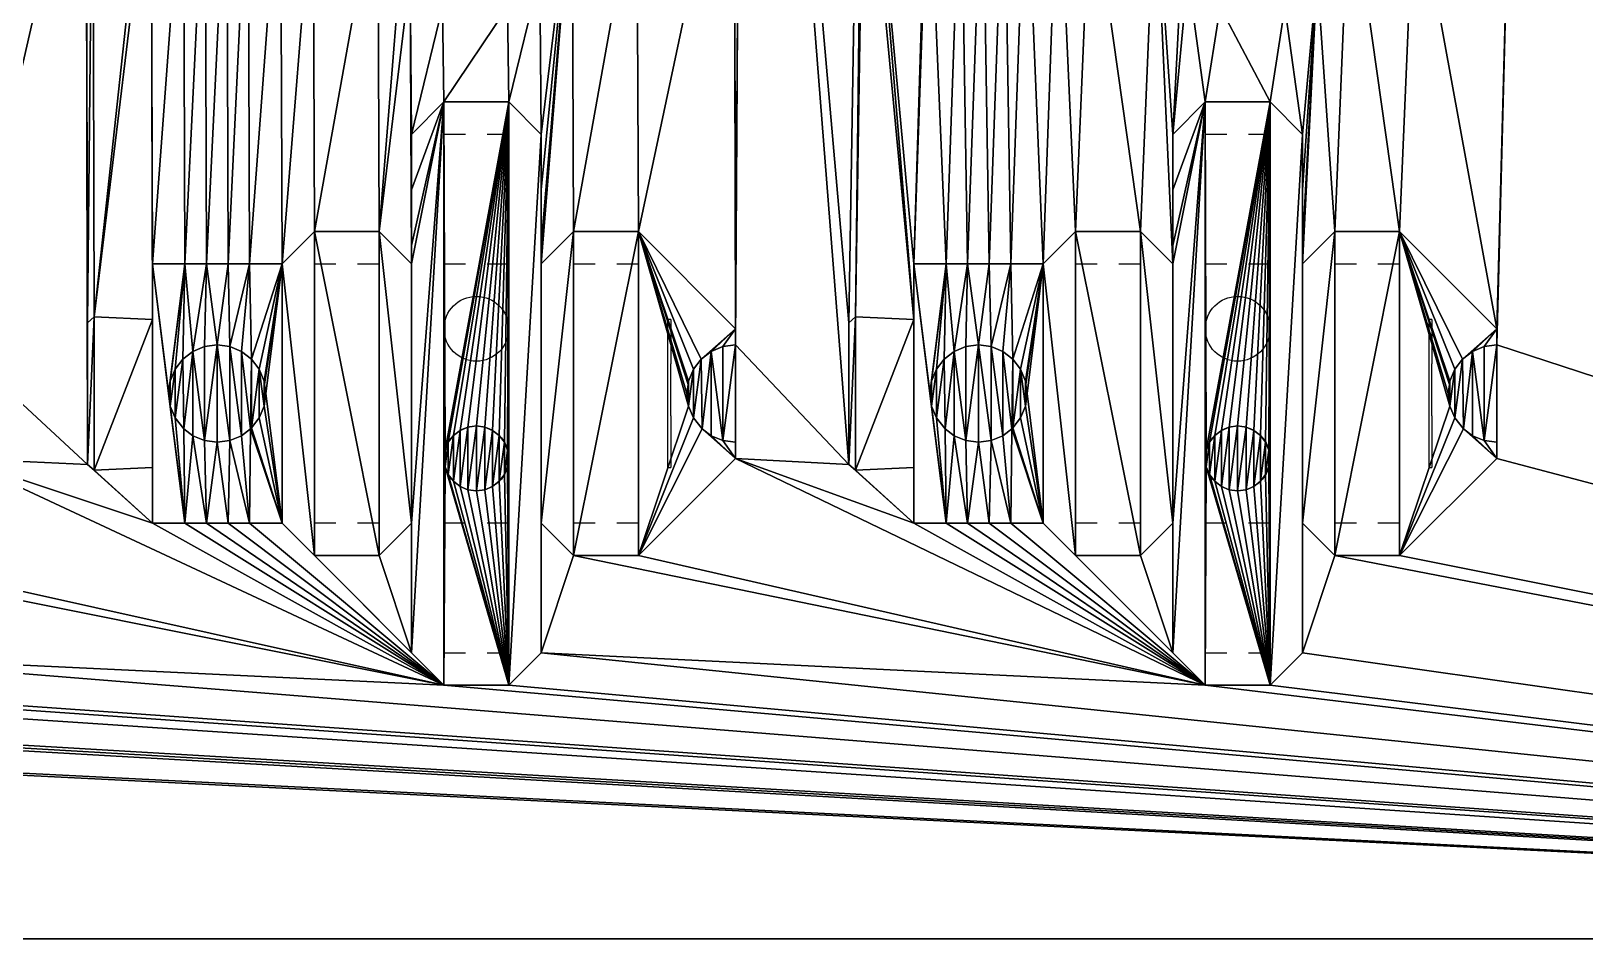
# Model space of a CAD drawing. Extents: x -341 to 0, y -148 to 0.
# Drawn here: x -202.8 to -106.8, y -147.6 to -91.6 of the extents above; entities that cross this region are included whole.
import ezdxf

# ---------------------------------------------------------------- set-up
doc = ezdxf.new("R2010")
doc.units = 0
doc.header["$LTSCALE"] = 25.4
doc.layers.get('0').update_dxf_attribs({"color": 13, "linetype": 'CONTINUOUS'})

msp = doc.modelspace()

# ---------------------------------------------------------------- linework, layer by layer
at = {"color": 0}
for p, q in [((-179.288, -97.971), (-177.288, -95.971)), ((-179.288, -97.971), (-177.288, -95.971)), ((-173.288, -95.971), (-177.288, -95.971)), ((-173.288, -95.971), (-177.288, -95.971)), ((-171.288, -97.971), (-173.288, -95.971)), ((-171.288, -97.971), (-173.288, -95.971)), ((-132.288, -97.971), (-130.288, -95.971)), ((-132.288, -97.971), (-130.288, -95.971)), ((-126.288, -95.971), (-130.288, -95.971)), ((-126.288, -95.971), (-130.288, -95.971)), ((-124.288, -97.971), (-126.288, -95.971)), ((-124.288, -97.971), (-126.288, -95.971)), ((-179.288, -97.971), (-179.288, -101.4)), ((-179.288, -97.971), (-179.288, -101.4)), ((-175.955, -97.971), (-177.288, -97.971)), ((-173.288, -97.971), (-174.621, -97.971)), ((-171.288, -101.4), (-171.288, -97.971)), ((-171.288, -101.4), (-171.288, -97.971)), ((-132.288, -97.971), (-132.288, -101.4)), ((-132.288, -97.971), (-132.288, -101.4)), ((-128.955, -97.971), (-130.288, -97.971)), ((-126.288, -97.971), (-127.621, -97.971)), ((-124.288, -101.4), (-124.288, -97.971)), ((-124.288, -101.4), (-124.288, -97.971)), ((-179.288, -101.4), (-179.288, -104.828)), ((-179.288, -101.4), (-179.288, -104.828)), ((-171.288, -104.828), (-171.288, -101.4)), ((-171.288, -104.828), (-171.288, -101.4)), ((-132.288, -101.4), (-132.288, -104.828)), ((-132.288, -101.4), (-132.288, -104.828)), ((-124.288, -104.828), (-124.288, -101.4)), ((-124.288, -104.828), (-124.288, -101.4)), ((-187.288, -105.971), (-185.288, -103.971)), ((-187.288, -105.971), (-185.288, -103.971)), ((-181.288, -103.971), (-185.288, -103.971)), ((-181.288, -103.971), (-185.288, -103.971)), ((-179.288, -105.971), (-181.288, -103.971)), ((-179.288, -105.971), (-181.288, -103.971)), ((-169.288, -103.971), (-171.288, -105.971)), ((-169.288, -103.971), (-171.288, -105.971)), ((-169.288, -103.971), (-165.288, -103.971)), ((-169.288, -103.971), (-165.288, -103.971)), ((-165.288, -103.971), (-159.288, -109.971)), ((-165.288, -103.971), (-159.288, -109.971)), ((-140.288, -105.971), (-138.288, -103.971)), ((-140.288, -105.971), (-138.288, -103.971)), ((-134.288, -103.971), (-138.288, -103.971)), ((-134.288, -103.971), (-138.288, -103.971)), ((-132.288, -105.971), (-134.288, -103.971)), ((-132.288, -105.971), (-134.288, -103.971)), ((-122.288, -103.971), (-124.288, -105.971)), ((-122.288, -103.971), (-124.288, -105.971)), ((-122.288, -103.971), (-118.288, -103.971)), ((-122.288, -103.971), (-118.288, -103.971)), ((-118.288, -103.971), (-112.288, -109.971)), ((-118.288, -103.971), (-112.288, -109.971)), ((-179.288, -104.828), (-179.288, -105.971)), ((-179.288, -104.828), (-179.288, -105.971)), ((-171.288, -105.971), (-171.288, -104.828)), ((-171.288, -105.971), (-171.288, -104.828)), ((-132.288, -104.828), (-132.288, -105.971)), ((-132.288, -104.828), (-132.288, -105.971)), ((-124.288, -105.971), (-124.288, -104.828)), ((-124.288, -105.971), (-124.288, -104.828)), ((-195.288, -105.971), (-193.288, -105.971)), ((-195.288, -105.971), (-195.288, -109.4)), ((-195.288, -105.971), (-195.288, -109.4)), ((-195.288, -105.971), (-193.288, -105.971)), ((-193.288, -105.971), (-191.955, -105.971)), ((-193.288, -105.971), (-191.955, -105.971)), ((-191.955, -105.971), (-190.621, -105.971)), ((-191.955, -105.971), (-190.621, -105.971)), ((-190.621, -105.971), (-189.288, -105.971)), ((-190.621, -105.971), (-189.288, -105.971)), ((-189.288, -105.971), (-187.288, -105.971)), ((-189.288, -105.971), (-187.288, -105.971)), ((-185.288, -105.971), (-183.955, -105.971)), ((-182.621, -105.971), (-181.288, -105.971)), ((-177.288, -105.971), (-175.955, -105.971)), ((-174.621, -105.971), (-173.288, -105.971)), ((-169.288, -105.971), (-167.955, -105.971)), ((-166.621, -105.971), (-165.288, -105.971)), ((-148.288, -105.971), (-146.288, -105.971)), ((-148.288, -105.971), (-148.288, -109.4)), ((-148.288, -105.971), (-148.288, -109.4)), ((-148.288, -105.971), (-146.288, -105.971)), ((-146.288, -105.971), (-144.955, -105.971)), ((-146.288, -105.971), (-144.955, -105.971)), ((-144.955, -105.971), (-143.621, -105.971)), ((-144.955, -105.971), (-143.621, -105.971)), ((-143.621, -105.971), (-142.288, -105.971)), ((-143.621, -105.971), (-142.288, -105.971)), ((-142.288, -105.971), (-140.288, -105.971)), ((-142.288, -105.971), (-140.288, -105.971)), ((-138.288, -105.971), (-136.955, -105.971)), ((-135.621, -105.971), (-134.288, -105.971)), ((-130.288, -105.971), (-128.955, -105.971)), ((-127.621, -105.971), (-126.288, -105.971)), ((-122.288, -105.971), (-120.955, -105.971)), ((-119.621, -105.971), (-118.288, -105.971)), ((-198.888, -109.24), (-199.288, -109.6)), ((-198.888, -109.24), (-199.288, -109.6)), ((-198.888, -109.24), (-195.288, -109.4)), ((-198.888, -109.24), (-195.288, -109.4)), ((-151.888, -109.24), (-152.288, -109.6)), ((-151.888, -109.24), (-152.288, -109.6)), ((-151.888, -109.24), (-148.288, -109.4)), ((-151.888, -109.24), (-148.288, -109.4)), ((-199.288, -109.6), (-199.288, -118.343)), ((-199.288, -109.6), (-199.288, -118.343)), ((-187.288, -109.4), (-187.288, -112.143)), ((-179.288, -109.4), (-179.288, -111.685)), ((-171.288, -109.4), (-171.288, -111.685)), ((-163.288, -109.4), (-163.488, -109.4)), ((-163.488, -109.4), (-163.488, -118.543)), ((-163.288, -109.4), (-163.288, -112.143)), ((-159.288, -110.971), (-159.288, -109.971)), ((-159.288, -110.971), (-159.288, -109.971)), ((-152.288, -109.6), (-152.288, -118.343)), ((-152.288, -109.6), (-152.288, -118.343)), ((-140.288, -109.4), (-140.288, -112.143)), ((-132.288, -109.4), (-132.288, -111.685)), ((-124.288, -109.4), (-124.288, -111.685)), ((-116.288, -109.4), (-116.488, -109.4)), ((-116.488, -109.4), (-116.488, -118.543)), ((-116.288, -109.4), (-116.288, -112.143)), ((-112.288, -110.971), (-112.288, -109.971)), ((-112.288, -110.971), (-112.288, -109.971)), ((-192.064, -111.073), (-192.788, -111.373)), ((-192.064, -111.073), (-192.788, -111.373)), ((-191.288, -110.971), (-192.064, -111.073)), ((-191.288, -110.971), (-192.064, -111.073)), ((-190.511, -111.073), (-191.288, -110.971)), ((-190.511, -111.073), (-191.288, -110.971)), ((-189.788, -111.373), (-190.511, -111.073)), ((-189.788, -111.373), (-190.511, -111.073)), ((-160.064, -111.073), (-160.788, -111.373)), ((-160.064, -111.073), (-160.788, -111.373)), ((-159.288, -110.971), (-160.064, -111.073)), ((-159.288, -110.971), (-160.064, -111.073)), ((-145.064, -111.073), (-145.788, -111.373)), ((-145.064, -111.073), (-145.788, -111.373)), ((-144.288, -110.971), (-145.064, -111.073)), ((-144.288, -110.971), (-145.064, -111.073)), ((-143.511, -111.073), (-144.288, -110.971)), ((-143.511, -111.073), (-144.288, -110.971)), ((-142.788, -111.373), (-143.511, -111.073)), ((-142.788, -111.373), (-143.511, -111.073)), ((-113.064, -111.073), (-113.788, -111.373)), ((-113.064, -111.073), (-113.788, -111.373)), ((-112.288, -110.971), (-113.064, -111.073)), ((-112.288, -110.971), (-113.064, -111.073)), ((-195.288, -115.114), (-195.288, -112.143)), ((-193.409, -111.85), (-193.886, -112.471)), ((-193.409, -111.85), (-193.886, -112.471)), ((-192.788, -111.373), (-193.409, -111.85)), ((-192.788, -111.373), (-193.409, -111.85)), ((-189.167, -111.85), (-189.788, -111.373)), ((-189.167, -111.85), (-189.788, -111.373)), ((-188.69, -112.471), (-189.167, -111.85)), ((-188.69, -112.471), (-189.167, -111.85)), ((-179.288, -111.685), (-179.288, -112.143)), ((-171.288, -111.685), (-171.288, -112.143)), ((-163.288, -115.343), (-163.288, -112.143)), ((-161.409, -111.85), (-161.886, -112.471)), ((-161.409, -111.85), (-161.886, -112.471)), ((-160.788, -111.373), (-161.409, -111.85)), ((-160.788, -111.373), (-161.409, -111.85)), ((-148.288, -115.114), (-148.288, -112.143)), ((-146.409, -111.85), (-146.886, -112.471)), ((-146.409, -111.85), (-146.886, -112.471)), ((-145.788, -111.373), (-146.409, -111.85)), ((-145.788, -111.373), (-146.409, -111.85)), ((-142.167, -111.85), (-142.788, -111.373)), ((-142.167, -111.85), (-142.788, -111.373)), ((-141.69, -112.471), (-142.167, -111.85)), ((-141.69, -112.471), (-142.167, -111.85)), ((-132.288, -111.685), (-132.288, -112.143)), ((-124.288, -111.685), (-124.288, -112.143)), ((-116.288, -115.343), (-116.288, -112.143)), ((-114.409, -111.85), (-114.886, -112.471)), ((-114.409, -111.85), (-114.886, -112.471)), ((-113.788, -111.373), (-114.409, -111.85)), ((-113.788, -111.373), (-114.409, -111.85)), ((-194.213, -113.4), (-194.186, -113.195)), ((-194.213, -113.4), (-194.186, -113.195)), ((-193.886, -112.471), (-194.186, -113.195)), ((-193.886, -112.471), (-194.186, -113.195)), ((-188.39, -113.195), (-188.69, -112.471)), ((-188.39, -113.195), (-188.69, -112.471)), ((-188.363, -113.4), (-188.39, -113.195)), ((-188.363, -113.4), (-188.39, -113.195)), ((-162.213, -113.4), (-162.186, -113.195)), ((-162.213, -113.4), (-162.186, -113.195)), ((-161.886, -112.471), (-162.186, -113.195)), ((-161.886, -112.471), (-162.186, -113.195)), ((-147.213, -113.4), (-147.186, -113.195)), ((-147.213, -113.4), (-147.186, -113.195)), ((-146.886, -112.471), (-147.186, -113.195)), ((-146.886, -112.471), (-147.186, -113.195)), ((-141.39, -113.195), (-141.69, -112.471)), ((-141.39, -113.195), (-141.69, -112.471)), ((-141.363, -113.4), (-141.39, -113.195)), ((-141.363, -113.4), (-141.39, -113.195)), ((-115.213, -113.4), (-115.186, -113.195)), ((-115.213, -113.4), (-115.186, -113.195)), ((-114.886, -112.471), (-115.186, -113.195)), ((-114.886, -112.471), (-115.186, -113.195)), ((-194.288, -113.971), (-194.213, -113.4)), ((-194.288, -113.971), (-194.213, -113.4)), ((-194.288, -113.971), (-194.186, -114.748)), ((-194.288, -113.971), (-194.186, -114.748)), ((-188.39, -114.748), (-188.288, -113.971)), ((-188.39, -114.748), (-188.288, -113.971)), ((-188.288, -113.971), (-188.363, -113.4)), ((-188.288, -113.971), (-188.363, -113.4)), ((-162.288, -113.971), (-162.213, -113.4)), ((-162.288, -113.971), (-162.213, -113.4)), ((-162.288, -113.971), (-162.186, -114.748)), ((-162.288, -113.971), (-162.186, -114.748)), ((-147.288, -113.971), (-147.213, -113.4)), ((-147.288, -113.971), (-147.213, -113.4)), ((-147.288, -113.971), (-147.186, -114.748)), ((-147.288, -113.971), (-147.186, -114.748)), ((-141.39, -114.748), (-141.288, -113.971)), ((-141.39, -114.748), (-141.288, -113.971)), ((-141.288, -113.971), (-141.363, -113.4)), ((-141.288, -113.971), (-141.363, -113.4)), ((-115.288, -113.971), (-115.213, -113.4)), ((-115.288, -113.971), (-115.213, -113.4)), ((-115.288, -113.971), (-115.186, -114.748)), ((-115.288, -113.971), (-115.186, -114.748)), ((-195.288, -115.343), (-195.288, -115.114)), ((-194.186, -114.748), (-193.886, -115.471)), ((-194.186, -114.748), (-193.886, -115.471)), ((-188.39, -114.748), (-188.69, -115.471)), ((-188.39, -114.748), (-188.69, -115.471)), ((-162.186, -114.748), (-161.886, -115.471)), ((-162.186, -114.748), (-161.886, -115.471)), ((-148.288, -115.343), (-148.288, -115.114)), ((-147.186, -114.748), (-146.886, -115.471)), ((-147.186, -114.748), (-146.886, -115.471)), ((-141.39, -114.748), (-141.69, -115.471)), ((-141.39, -114.748), (-141.69, -115.471)), ((-115.186, -114.748), (-114.886, -115.471)), ((-115.186, -114.748), (-114.886, -115.471)), ((-193.886, -115.471), (-193.344, -116.143)), ((-193.886, -115.471), (-193.344, -116.143)), ((-189.167, -116.092), (-188.69, -115.471)), ((-189.167, -116.092), (-188.69, -115.471)), ((-187.288, -118.543), (-187.288, -115.343)), ((-179.288, -115.343), (-179.288, -118.543)), ((-171.288, -115.343), (-171.288, -118.543)), ((-163.288, -115.343), (-163.288, -118.543)), ((-161.886, -115.471), (-161.344, -116.143)), ((-161.886, -115.471), (-161.344, -116.143)), ((-146.886, -115.471), (-146.344, -116.143)), ((-146.886, -115.471), (-146.344, -116.143)), ((-142.167, -116.092), (-141.69, -115.471)), ((-142.167, -116.092), (-141.69, -115.471)), ((-140.288, -118.543), (-140.288, -115.343)), ((-132.288, -115.343), (-132.288, -118.543)), ((-124.288, -115.343), (-124.288, -118.543)), ((-116.288, -115.343), (-116.288, -118.543)), ((-114.886, -115.471), (-114.344, -116.143)), ((-114.886, -115.471), (-114.344, -116.143)), ((-193.344, -116.143), (-192.788, -116.569)), ((-193.344, -116.143), (-192.788, -116.569)), ((-192.788, -116.569), (-192.064, -116.869)), ((-192.788, -116.569), (-192.064, -116.869)), ((-192.064, -116.869), (-191.288, -116.971)), ((-192.064, -116.869), (-191.288, -116.971)), ((-191.288, -116.971), (-190.511, -116.869)), ((-191.288, -116.971), (-190.511, -116.869)), ((-190.511, -116.869), (-189.788, -116.569)), ((-190.511, -116.869), (-189.788, -116.569)), ((-189.788, -116.569), (-189.232, -116.143)), ((-189.788, -116.569), (-189.232, -116.143)), ((-189.232, -116.143), (-189.167, -116.092)), ((-189.232, -116.143), (-189.167, -116.092)), ((-161.344, -116.143), (-160.788, -116.569)), ((-161.344, -116.143), (-160.788, -116.569)), ((-160.788, -116.569), (-160.064, -116.869)), ((-160.788, -116.569), (-160.064, -116.869)), ((-160.064, -116.869), (-159.288, -116.971)), ((-160.064, -116.869), (-159.288, -116.971)), ((-159.288, -117.971), (-159.288, -116.971)), ((-159.288, -117.971), (-159.288, -116.971)), ((-146.344, -116.143), (-145.788, -116.569)), ((-146.344, -116.143), (-145.788, -116.569)), ((-145.788, -116.569), (-145.064, -116.869)), ((-145.788, -116.569), (-145.064, -116.869)), ((-145.064, -116.869), (-144.288, -116.971)), ((-145.064, -116.869), (-144.288, -116.971)), ((-144.288, -116.971), (-143.511, -116.869)), ((-144.288, -116.971), (-143.511, -116.869)), ((-143.511, -116.869), (-142.788, -116.569)), ((-143.511, -116.869), (-142.788, -116.569)), ((-142.788, -116.569), (-142.232, -116.143)), ((-142.788, -116.569), (-142.232, -116.143)), ((-142.232, -116.143), (-142.167, -116.092)), ((-142.232, -116.143), (-142.167, -116.092)), ((-114.344, -116.143), (-113.788, -116.569)), ((-114.344, -116.143), (-113.788, -116.569)), ((-113.788, -116.569), (-113.064, -116.869)), ((-113.788, -116.569), (-113.064, -116.869)), ((-113.064, -116.869), (-112.288, -116.971)), ((-113.064, -116.869), (-112.288, -116.971)), ((-112.288, -117.971), (-112.288, -116.971)), ((-112.288, -117.971), (-112.288, -116.971)), ((-159.288, -117.971), (-165.288, -123.971)), ((-159.288, -117.971), (-165.288, -123.971)), ((-112.288, -117.971), (-118.288, -123.971)), ((-112.288, -117.971), (-118.288, -123.971)), ((-198.888, -118.703), (-199.288, -118.343)), ((-198.888, -118.703), (-199.288, -118.343)), ((-195.288, -118.543), (-198.888, -118.703)), ((-195.288, -118.543), (-198.888, -118.703)), ((-195.288, -121.971), (-195.288, -118.543)), ((-195.288, -121.971), (-195.288, -118.543)), ((-163.488, -118.543), (-163.288, -118.543)), ((-151.888, -118.703), (-152.288, -118.343)), ((-151.888, -118.703), (-152.288, -118.343)), ((-148.288, -118.543), (-151.888, -118.703)), ((-148.288, -118.543), (-151.888, -118.703)), ((-148.288, -121.971), (-148.288, -118.543)), ((-148.288, -121.971), (-148.288, -118.543)), ((-116.488, -118.543), (-116.288, -118.543)), ((-195.288, -121.971), (-193.288, -121.971)), ((-195.288, -121.971), (-193.288, -121.971)), ((-193.288, -121.971), (-191.955, -121.971)), ((-193.288, -121.971), (-191.955, -121.971)), ((-191.955, -121.971), (-190.621, -121.971)), ((-191.955, -121.971), (-190.621, -121.971)), ((-190.621, -121.971), (-189.288, -121.971)), ((-190.621, -121.971), (-189.288, -121.971)), ((-189.288, -121.971), (-187.288, -121.971)), ((-189.288, -121.971), (-187.288, -121.971)), ((-187.288, -121.971), (-185.288, -123.971)), ((-187.288, -121.971), (-185.288, -123.971)), ((-183.955, -121.971), (-185.288, -121.971)), ((-181.288, -121.971), (-182.621, -121.971)), ((-179.288, -121.971), (-181.288, -123.971)), ((-179.288, -121.971), (-181.288, -123.971)), ((-179.288, -121.971), (-179.288, -129.971)), ((-179.288, -121.971), (-179.288, -129.971)), ((-175.955, -121.971), (-177.288, -121.971)), ((-173.288, -121.971), (-174.621, -121.971)), ((-171.288, -129.971), (-171.288, -121.971)), ((-171.288, -121.971), (-169.288, -123.971)), ((-171.288, -121.971), (-169.288, -123.971)), ((-171.288, -129.971), (-171.288, -121.971)), ((-167.955, -121.971), (-169.288, -121.971)), ((-165.288, -121.971), (-166.621, -121.971)), ((-148.288, -121.971), (-146.288, -121.971)), ((-148.288, -121.971), (-146.288, -121.971)), ((-146.288, -121.971), (-144.955, -121.971)), ((-146.288, -121.971), (-144.955, -121.971)), ((-144.955, -121.971), (-143.621, -121.971)), ((-144.955, -121.971), (-143.621, -121.971)), ((-143.621, -121.971), (-142.288, -121.971)), ((-143.621, -121.971), (-142.288, -121.971)), ((-142.288, -121.971), (-140.288, -121.971)), ((-142.288, -121.971), (-140.288, -121.971)), ((-140.288, -121.971), (-138.288, -123.971)), ((-140.288, -121.971), (-138.288, -123.971)), ((-136.955, -121.971), (-138.288, -121.971)), ((-134.288, -121.971), (-135.621, -121.971)), ((-132.288, -121.971), (-134.288, -123.971)), ((-132.288, -121.971), (-134.288, -123.971)), ((-132.288, -121.971), (-132.288, -129.971)), ((-132.288, -121.971), (-132.288, -129.971)), ((-128.955, -121.971), (-130.288, -121.971)), ((-126.288, -121.971), (-127.621, -121.971)), ((-124.288, -129.971), (-124.288, -121.971)), ((-124.288, -121.971), (-122.288, -123.971)), ((-124.288, -121.971), (-122.288, -123.971)), ((-124.288, -129.971), (-124.288, -121.971)), ((-120.955, -121.971), (-122.288, -121.971)), ((-118.288, -121.971), (-119.621, -121.971)), ((-181.288, -123.971), (-185.288, -123.971)), ((-181.288, -123.971), (-185.288, -123.971)), ((-169.288, -123.971), (-165.288, -123.971)), ((-169.288, -123.971), (-165.288, -123.971)), ((-134.288, -123.971), (-138.288, -123.971)), ((-134.288, -123.971), (-138.288, -123.971)), ((-122.288, -123.971), (-118.288, -123.971)), ((-122.288, -123.971), (-118.288, -123.971)), ((-179.288, -129.971), (-177.288, -131.971)), ((-179.288, -129.971), (-177.288, -131.971)), ((-177.288, -129.971), (-175.955, -129.971)), ((-174.621, -129.971), (-173.288, -129.971)), ((-171.288, -129.971), (-173.288, -131.971)), ((-171.288, -129.971), (-173.288, -131.971)), ((-132.288, -129.971), (-130.288, -131.971)), ((-132.288, -129.971), (-130.288, -131.971)), ((-130.288, -129.971), (-128.955, -129.971)), ((-127.621, -129.971), (-126.288, -129.971)), ((-124.288, -129.971), (-126.288, -131.971)), ((-124.288, -129.971), (-126.288, -131.971)), ((-177.288, -131.971), (-173.288, -131.971)), ((-177.288, -131.971), (-173.288, -131.971)), ((-130.288, -131.971), (-126.288, -131.971)), ((-130.288, -131.971), (-126.288, -131.971)), ((-341, -147.628), (0, -147.628))]:
    msp.add_line(p, q, dxfattribs=at)
for centre in [(-175.288, -109.971), (-128.288, -109.971), (-175.288, -117.971), (-175.288, -117.971), (-128.288, -117.971), (-128.288, -117.971)]:
    msp.add_circle(centre, 2, dxfattribs=at)

# ---------------------------------------------------------------- meshes
mesh = msp.add_polyface(dxfattribs=at)
corners = [(-115.186, -114.748), (-115.186, -113.195), (-114.886, -112.471), (-114.886, -115.471), (-114.409, -111.85), (-114.344, -116.143), (-113.788, -111.373), (-113.788, -116.569), (-113.064, -116.869), (-113.064, -111.073), (-112.288, -110.971), (-112.288, -116.971), (-112.288, -117.971), (-112.288, -109.971), (-117.371, -82.121), (-111.371, -76.121), (-114.296, -71.55), (-114.269, -72.898), (-114.371, -72.121), (-114.269, -71.345), (-113.969, -70.621), (-113.969, -73.621), (-113.492, -70), (-113.427, -74.293), (-112.871, -69.523), (-112.871, -74.719), (-112.147, -75.019), (-112.147, -69.223), (-111.371, -69.121), (-111.371, -75.121), (-111.371, -68.121), (-110.817, -34.914), (-94.126, -67.76), (-92.817, -38.914), (-94.09, -67.826), (-78.817, -48.914), (-81.126, -67.76), (-82.817, -48.914), (-81.09, -67.826), (-68.126, -67.76), (-64.817, -34.914), (-68.09, -67.826), (0, -147.628), (-173.288, -131.971), (-171.288, -129.971), (-130.288, -131.971), (-126.288, -131.971), (-124.288, -129.971), (-122.288, -123.971), (-118.288, -123.971), (-94.126, -67.853), (-94.817, -38.914), (-81.126, -67.853), (-68.126, -67.853), (-70.817, -40.914), (-54.126, -67.853), (-54.126, -67.76), (-54.09, -67.826), (-40.126, -67.853), (-40.09, -67.826), (0, 0)]
mesh.append_faces([[corners[k] for k in face] for face in [(16, 17, 18)]], dxfattribs={"vtx0": -1, "color": 0})
mesh.append_faces([[corners[k] for k in face] for face in [(0, 2, 3), (3, 4, 5), (5, 6, 7), (7, 6, 8), (8, 10, 11), (11, 10, 12), (13, 15, 10), (17, 20, 21), (21, 22, 23), (23, 24, 25), (25, 24, 26), (26, 28, 29), (29, 28, 15), (30, 31, 28), (32, 33, 34), (35, 36, 37), (36, 35, 38), (39, 40, 41), (50, 51, 32), (52, 37, 36), (53, 54, 39), (55, 40, 56), (42, 59, 60)]], dxfattribs={"vtx0": -1, "vtx1": -1, "color": 0})
mesh.append_faces([[corners[k] for k in face] for face in [(42, 44, 45), (42, 47, 48), (42, 12, 10), (42, 10, 15), (42, 15, 28), (42, 28, 50), (50, 28, 31), (42, 34, 52), (52, 34, 33), (42, 38, 53), (53, 38, 35), (42, 41, 55), (55, 41, 40), (42, 57, 58)]], dxfattribs={"vtx0": -1, "vtx1": -1, "vtx2": -1, "color": 0})
mesh.append_faces([[corners[k] for k in face] for face in [(0, 1, 2), (3, 2, 4), (5, 4, 6), (8, 6, 9), (8, 9, 10), (13, 14, 15), (17, 16, 19), (17, 19, 20), (21, 20, 22), (23, 22, 24), (26, 24, 27), (26, 27, 28), (42, 43, 44), (42, 45, 46), (42, 46, 47), (42, 48, 49), (42, 49, 12), (42, 50, 34), (42, 52, 38), (42, 53, 41), (42, 55, 57), (42, 58, 59)]], dxfattribs={"vtx0": -1, "vtx2": -1, "color": 0})
mesh = msp.add_polyface(dxfattribs=at)
corners = [(-209.427, -74.293), (-208.871, -69.523), (-208.871, -74.719), (-208.147, -75.019), (-207.371, -69.121), (-207.371, -75.121), (-207.371, -76.121), (-207.288, -109.971), (-198.971, -76.853), (-199.288, -109.6), (-199.371, -76.493), (-198.888, -109.24), (-195.371, -76.693), (-195.371, -80.121), (-195.288, -105.971), (-193.371, -80.121), (-193.288, -105.971), (-192.038, -80.121), (-191.955, -105.971), (-190.704, -80.121), (-190.621, -105.971), (-189.371, -80.121), (-189.288, -105.971), (-187.371, -80.121), (-187.288, -105.971), (-185.371, -82.121), (-185.288, -103.971), (-181.371, -82.121), (-181.288, -103.971), (-179.371, -80.121), (-179.371, -88.121), (-179.288, -105.971), (-179.288, -97.971), (-161.969, -73.621), (-161.492, -70), (-161.427, -74.293), (-160.871, -69.523), (-160.871, -74.719), (-160.147, -75.019), (-159.371, -69.121), (-159.371, -75.121), (-159.371, -76.121), (-159.288, -109.971), (-158.817, -34.914), (-159.288, -110.971), (-169.371, -82.121), (-171.371, -88.121), (-171.371, -80.121), (-171.288, -97.971), (-171.288, -101.4), (-171.288, -104.828), (-171.288, -105.971), (-169.288, -103.971), (-165.371, -82.121), (-165.288, -103.971), (-177.371, -90.121), (-177.288, -95.971), (-173.371, -90.121), (-173.288, -95.971), (-151.888, -109.24), (-151.371, -76.493), (-148.288, -109.4), (-151.371, -67.75), (-150.971, -76.853), (-148.288, -105.971), (-147.371, -76.693), (-147.371, -80.121), (-146.288, -105.971), (-198.817, -18.542), (-207.288, -110.971), (-152.288, -109.6), (-150.817, -18.542), (-199.371, -67.75), (-152.288, -118.343)]
mesh.append_faces([[corners[k] for k in face] for face in [(45, 46, 47)]], dxfattribs={"vtx0": -1, "color": 0})
mesh.append_faces([[corners[k] for k in face] for face in [(0, 1, 2), (2, 1, 3), (3, 4, 5), (5, 4, 6), (8, 9, 10), (14, 15, 16), (16, 17, 18), (18, 19, 20), (20, 21, 22), (22, 23, 24), (24, 25, 26), (26, 27, 28), (33, 34, 35), (35, 36, 37), (37, 36, 38), (38, 39, 40), (40, 39, 41), (42, 43, 44), (48, 45, 49), (49, 45, 50), (50, 45, 51), (51, 45, 52), (52, 53, 54), (54, 41, 42), (55, 32, 30), (32, 55, 56), (56, 57, 58), (58, 46, 48), (59, 60, 61), (60, 59, 62), (61, 63, 64), (64, 66, 67), (7, 68, 69), (70, 71, 59), (10, 69, 72), (73, 43, 70)]], dxfattribs={"vtx0": -1, "vtx1": -1, "color": 0})
mesh.append_faces([[corners[k] for k in face] for face in [(7, 6, 4), (31, 30, 32), (46, 45, 48), (42, 41, 39), (73, 44, 43)]], dxfattribs={"vtx0": -1, "vtx1": -1, "vtx2": -1, "color": 0})
mesh.append_faces([[corners[k] for k in face] for face in [(11, 8, 12), (11, 12, 13), (14, 13, 15), (16, 15, 17), (18, 17, 19), (20, 19, 21), (22, 21, 23), (24, 23, 25), (26, 25, 27), (28, 27, 29), (28, 29, 30), (52, 45, 53), (54, 53, 41), (56, 55, 57), (58, 57, 46), (61, 60, 63), (64, 63, 65), (64, 65, 66)]], dxfattribs={"vtx0": -1, "vtx2": -1, "color": 0})
mesh = msp.add_polyface(dxfattribs=at)
corners = [(-208.147, -75.019), (-208.871, -69.523), (-208.147, -69.223), (-207.371, -69.121), (-198.971, -67.39), (-198.817, -35.285), (-195.371, -67.55), (-198.417, -35.645), (-195.371, -64.121), (-194.817, -35.485), (-194.817, -38.914), (-193.371, -64.121), (-192.817, -38.914), (-192.038, -64.121), (-191.483, -38.914), (-190.704, -64.121), (-190.15, -38.914), (-189.371, -64.121), (-188.817, -38.914), (-187.371, -64.121), (-186.817, -38.914), (-185.371, -62.121), (-184.817, -40.914), (-181.371, -62.121), (-180.817, -40.914), (-179.371, -64.121), (-179.371, -56.121), (-179.371, -59.55), (-179.371, -62.978), (-162.296, -71.55), (-162.269, -72.898), (-162.371, -72.121), (-162.269, -71.345), (-161.969, -70.621), (-161.969, -73.621), (-161.492, -70), (-161.427, -74.293), (-160.871, -69.523), (-160.147, -75.019), (-160.147, -69.223), (-159.371, -69.121), (-170.817, -46.914), (-168.817, -40.914), (-169.371, -62.121), (-165.371, -62.121), (-164.817, -40.914), (-159.371, -68.121), (-158.817, -34.914), (-159.288, -109.971), (-178.817, -38.914), (-178.817, -46.914), (-177.371, -54.121), (-176.817, -48.914), (-173.371, -54.121), (-172.817, -48.914), (-171.371, -56.121), (-171.371, -59.55), (-171.371, -62.978), (-171.371, -64.121), (-150.971, -67.39), (-150.817, -35.285), (-147.371, -67.55), (-150.417, -35.645), (-147.371, -64.121), (-146.817, -35.485), (-146.817, -38.914), (-145.371, -64.121), (-207.371, -68.121), (-198.817, -18.542), (-207.288, -109.971), (-207.288, -110.971), (-199.371, -67.75), (-150.817, -18.542), (-152.288, -109.6), (-151.888, -109.24), (-151.371, -67.75)]
mesh.append_faces([[corners[k] for k in face] for face in [(25, 27, 28), (29, 30, 31)]], dxfattribs={"vtx0": -1, "color": 0})
mesh.append_faces([[corners[k] for k in face] for face in [(4, 5, 6), (6, 7, 8), (8, 10, 11), (11, 12, 13), (13, 14, 15), (15, 16, 17), (17, 18, 19), (19, 20, 21), (21, 22, 23), (23, 24, 25), (30, 33, 34), (43, 42, 44), (44, 45, 46), (46, 47, 40), (26, 50, 51), (51, 52, 53), (53, 54, 55), (55, 41, 56), (56, 41, 57), (57, 41, 58), (58, 41, 43), (59, 60, 61), (61, 62, 63), (63, 65, 66), (67, 68, 3), (71, 68, 4), (75, 72, 59)]], dxfattribs={"vtx0": -1, "vtx1": -1, "color": 0})
mesh.append_faces([[corners[k] for k in face] for face in [(25, 24, 26), (41, 42, 43), (40, 47, 48), (3, 68, 69), (70, 68, 71), (47, 72, 73), (74, 72, 75)]], dxfattribs={"vtx0": -1, "vtx1": -1, "vtx2": -1, "color": 0})
mesh.append_faces([[corners[k] for k in face] for face in [(0, 1, 2), (0, 2, 3), (8, 9, 10), (11, 10, 12), (13, 12, 14), (15, 14, 16), (17, 16, 18), (19, 18, 20), (21, 20, 22), (23, 22, 24), (25, 26, 27), (30, 29, 32), (30, 32, 33), (34, 33, 35), (36, 35, 37), (38, 37, 39), (38, 39, 40), (44, 42, 45), (46, 45, 47), (26, 49, 50), (51, 50, 52), (53, 52, 54), (55, 54, 41), (63, 64, 65)]], dxfattribs={"vtx0": -1, "vtx2": -1, "color": 0})
mesh = msp.add_polyface(dxfattribs=at)
corners = [(-145.371, -64.121), (-144.817, -38.914), (-144.038, -64.121), (-143.483, -38.914), (-142.704, -64.121), (-142.15, -38.914), (-141.371, -64.121), (-140.817, -38.914), (-139.371, -64.121), (-133.371, -62.121), (-132.817, -40.914), (-131.371, -64.121), (-131.371, -56.121), (-131.371, -59.55), (-131.371, -62.978), (-146.288, -105.971), (-147.371, -80.121), (-145.371, -80.121), (-144.955, -105.971), (-144.038, -80.121), (-143.621, -105.971), (-142.704, -80.121), (-142.288, -105.971), (-141.371, -80.121), (-140.288, -105.971), (-139.371, -80.121), (-138.288, -103.971), (-137.371, -82.121), (-134.288, -103.971), (-133.371, -82.121), (-132.288, -105.971), (-132.288, -97.971), (-132.288, -101.4), (-132.288, -104.828), (-122.288, -123.971), (-124.288, -129.971), (-124.288, -121.971), (-115.213, -113.4), (-115.186, -114.748), (-115.288, -113.971), (-115.186, -113.195), (-121.371, -82.121), (-123.371, -88.121), (-123.371, -80.121), (-122.288, -103.971), (-118.288, -103.971), (-117.371, -82.121), (-112.288, -109.971), (-117.371, -62.121), (-116.817, -40.914), (-111.371, -68.121), (0, -147.628), (-219.288, -129.971), (-177.288, -131.971), (-173.288, -131.971), (-130.288, -131.971), (-159.288, -117.971), (-148.288, -121.971), (-146.288, -121.971), (-144.955, -121.971), (-143.621, -121.971), (-142.288, -121.971), (-140.288, -121.971), (-138.288, -123.971), (-132.288, -129.971), (-134.288, -123.971), (-132.288, -121.971), (-123.371, -59.55), (-122.817, -46.914), (-123.371, -62.978), (-123.371, -64.121), (-121.371, -62.121), (-131.371, -80.121), (-131.371, -88.121), (-130.288, -95.971), (-129.371, -90.121), (-126.288, -95.971), (-125.371, -90.121), (-124.288, -97.971), (-124.288, -101.4), (-124.288, -104.828), (-124.288, -105.971)]
mesh.append_faces([[corners[k] for k in face] for face in [(11, 13, 14), (30, 32, 33), (34, 35, 36), (37, 38, 39), (41, 42, 43), (64, 65, 66)]], dxfattribs={"vtx0": -1, "color": 0})
mesh.append_faces([[corners[k] for k in face] for face in [(0, 1, 2), (2, 3, 4), (4, 5, 6), (6, 7, 8), (9, 10, 11), (15, 17, 18), (18, 19, 20), (20, 21, 22), (22, 23, 24), (24, 25, 26), (26, 27, 28), (28, 29, 30), (44, 41, 45), (45, 46, 47), (48, 49, 50), (55, 63, 64), (67, 68, 69), (69, 68, 70), (70, 68, 71), (72, 31, 29), (31, 73, 74), (74, 75, 76), (76, 77, 78), (78, 42, 79), (79, 42, 80), (80, 42, 81), (81, 42, 44)]], dxfattribs={"vtx0": -1, "vtx1": -1, "color": 0})
mesh.append_faces([[corners[k] for k in face] for face in [(30, 29, 31), (42, 41, 44), (51, 52, 53), (55, 56, 57)]], dxfattribs={"vtx0": -1, "vtx1": -1, "vtx2": -1, "color": 0})
mesh.append_faces([[corners[k] for k in face] for face in [(11, 12, 13), (15, 16, 17), (18, 17, 19), (20, 19, 21), (22, 21, 23), (24, 23, 25), (26, 25, 27), (28, 27, 29), (30, 31, 32), (38, 37, 40), (45, 41, 46), (51, 53, 54), (55, 57, 58), (55, 58, 59), (55, 59, 60), (55, 60, 61), (55, 61, 62), (55, 62, 63), (64, 63, 65), (31, 72, 73), (74, 73, 75), (76, 75, 77), (78, 77, 42)]], dxfattribs={"vtx0": -1, "vtx2": -1, "color": 0})
mesh = msp.add_polyface(dxfattribs=at)
corners = [(-262.288, -123.971), (-264.288, -129.971), (-264.288, -121.971), (-255.213, -113.4), (-255.186, -114.748), (-255.288, -113.971), (-255.186, -113.195), (-254.886, -112.471), (-254.886, -115.471), (-254.409, -111.85), (-254.344, -116.143), (-253.788, -111.373), (-253.788, -116.569), (-253.064, -116.869), (-253.064, -111.073), (-252.288, -110.971), (-252.288, -116.971), (-252.288, -117.971), (-217.288, -123.971), (-219.288, -129.971), (-219.288, -121.971), (-210.213, -113.4), (-210.186, -114.748), (-210.288, -113.971), (-210.186, -113.195), (-209.886, -112.471), (-209.886, -115.471), (-209.409, -111.85), (-209.344, -116.143), (-208.788, -111.373), (-219.288, -104.828), (-217.371, -82.121), (-219.288, -105.971), (-217.288, -103.971), (-247.288, -109.6), (-246.971, -76.853), (-246.888, -109.24), (-243.371, -80.121), (-243.288, -109.4), (-243.288, -105.971), (-241.371, -80.121), (-241.288, -105.971), (-240.038, -80.121), (-239.955, -105.971), (-238.704, -80.121), (-238.621, -105.971), (-229.288, -103.971), (-227.371, -88.121), (-227.288, -105.971), (-227.288, -97.971), (-227.288, -101.4), (-227.288, -104.828), (-264.288, -104.828), (-262.371, -82.121), (-264.288, -105.971), (-274.288, -103.971), (-272.371, -88.121), (-272.288, -105.971), (-272.288, -97.971), (-272.288, -101.4), (-272.288, -104.828), (-341, -147.628), (-315.288, -131.971), (0, -147.628), (-270.288, -131.971), (-280.288, -121.971), (-278.288, -123.971), (-272.288, -129.971), (-274.288, -123.971), (-272.288, -121.971), (-225.288, -131.971), (-258.288, -123.971), (-243.288, -121.971), (-247.288, -118.343), (-247.371, -76.493), (-246.888, -118.703), (-243.288, -118.543), (-241.288, -121.971), (-239.955, -121.971), (-238.621, -121.971), (-237.288, -121.971), (-235.288, -121.971), (-233.288, -123.971), (-227.288, -129.971), (-229.288, -123.971), (-227.288, -121.971)]
mesh.append_faces([[corners[k] for k in face] for face in [(0, 1, 2), (3, 4, 5), (18, 19, 20), (21, 22, 23), (48, 50, 51), (57, 59, 60), (67, 68, 69), (72, 75, 76), (83, 84, 85)]], dxfattribs={"vtx0": -1, "color": 0})
mesh.append_faces([[corners[k] for k in face] for face in [(4, 7, 8), (8, 9, 10), (10, 11, 12), (12, 11, 13), (13, 15, 16), (16, 15, 17), (22, 25, 26), (26, 27, 28), (30, 31, 32), (32, 31, 33), (34, 35, 36), (36, 37, 38), (38, 37, 39), (39, 40, 41), (41, 42, 43), (43, 44, 45), (46, 47, 48), (52, 53, 54), (55, 56, 57), (61, 62, 63), (64, 66, 67), (73, 74, 34), (70, 82, 83)]], dxfattribs={"vtx0": -1, "vtx1": -1, "color": 0})
mesh.append_faces([[corners[k] for k in face] for face in [(70, 1, 0), (70, 17, 72), (72, 17, 73), (73, 17, 15)]], dxfattribs={"vtx0": -1, "vtx1": -1, "vtx2": -1, "color": 0})
mesh.append_faces([[corners[k] for k in face] for face in [(4, 3, 6), (4, 6, 7), (8, 7, 9), (10, 9, 11), (13, 11, 14), (13, 14, 15), (22, 21, 24), (22, 24, 25), (26, 25, 27), (28, 27, 29), (48, 49, 50), (57, 58, 59), (64, 65, 66), (67, 66, 68), (70, 0, 71), (70, 71, 17), (72, 73, 75), (70, 72, 77), (70, 77, 78), (70, 78, 79), (70, 79, 80), (70, 80, 81), (70, 81, 82), (83, 82, 84)]], dxfattribs={"vtx0": -1, "vtx2": -1, "color": 0})
mesh = msp.add_polyface(dxfattribs=at)
corners = [(-209.344, -116.143), (-208.788, -111.373), (-208.788, -116.569), (-208.064, -116.869), (-208.064, -111.073), (-207.288, -110.971), (-207.288, -116.971), (-207.288, -117.971), (-199.288, -109.6), (-198.971, -76.853), (-198.888, -109.24), (-195.371, -80.121), (-195.288, -109.4), (-195.288, -105.971), (-181.288, -103.971), (-179.371, -88.121), (-179.288, -105.971), (-179.288, -97.971), (-179.288, -101.4), (-179.288, -104.828), (-169.288, -123.971), (-171.288, -129.971), (-171.288, -121.971), (-162.213, -113.4), (-162.186, -114.748), (-162.288, -113.971), (-162.186, -113.195), (-161.886, -112.471), (-161.886, -115.471), (-161.409, -111.85), (-161.344, -116.143), (-160.788, -111.373), (-160.788, -116.569), (-160.064, -116.869), (-160.064, -111.073), (-159.288, -110.971), (-159.288, -116.971), (-159.288, -117.971), (0, -147.628), (-315.288, -131.971), (-311.288, -131.971), (-309.288, -129.971), (-270.288, -131.971), (-266.288, -131.971), (-264.288, -129.971), (-225.288, -131.971), (-221.288, -131.971), (-219.288, -129.971), (-177.288, -131.971), (-217.288, -123.971), (-213.288, -123.971), (-195.288, -121.971), (-199.288, -118.343), (-199.371, -76.493), (-198.888, -118.703), (-195.288, -118.543), (-193.288, -121.971), (-191.955, -121.971), (-190.621, -121.971), (-189.288, -121.971), (-187.288, -121.971), (-185.288, -123.971), (-179.288, -129.971), (-181.288, -123.971), (-179.288, -121.971), (-130.288, -131.971), (-165.288, -123.971), (-148.288, -121.971), (-152.288, -118.343), (-151.888, -118.703), (-148.288, -118.543)]
mesh.append_faces([[corners[k] for k in face] for face in [(16, 18, 19), (20, 21, 22), (23, 24, 25), (51, 54, 55), (62, 63, 64), (67, 69, 70)]], dxfattribs={"vtx0": -1, "color": 0})
mesh.append_faces([[corners[k] for k in face] for face in [(0, 1, 2), (2, 1, 3), (3, 5, 6), (6, 5, 7), (8, 9, 10), (10, 11, 12), (12, 11, 13), (14, 15, 16), (24, 27, 28), (28, 29, 30), (30, 31, 32), (32, 31, 33), (33, 35, 36), (36, 35, 37), (52, 53, 8), (48, 61, 62)]], dxfattribs={"vtx0": -1, "vtx1": -1, "color": 0})
mesh.append_faces([[corners[k] for k in face] for face in [(38, 41, 42), (38, 44, 45), (48, 47, 49), (48, 7, 51), (51, 7, 52), (52, 7, 5), (52, 5, 53), (65, 21, 20), (67, 37, 68), (68, 37, 35)]], dxfattribs={"vtx0": -1, "vtx1": -1, "vtx2": -1, "color": 0})
mesh.append_faces([[corners[k] for k in face] for face in [(3, 1, 4), (3, 4, 5), (16, 17, 18), (24, 23, 26), (24, 26, 27), (28, 27, 29), (30, 29, 31), (33, 31, 34), (33, 34, 35), (38, 39, 40), (38, 40, 41), (38, 42, 43), (38, 43, 44), (38, 45, 46), (38, 46, 47), (48, 49, 50), (48, 50, 7), (51, 52, 54), (48, 51, 56), (48, 56, 57), (48, 57, 58), (48, 58, 59), (48, 59, 60), (48, 60, 61), (62, 61, 63), (65, 20, 66), (65, 66, 37), (67, 68, 69)]], dxfattribs={"vtx0": -1, "vtx2": -1, "color": 0})
mesh = msp.add_polyface(dxfattribs=at)
corners = [(-177.288, -95.971), (-179.288, -101.4), (-179.288, -97.971), (-179.288, -104.828), (-179.288, -105.971), (-179.288, -121.971), (-179.288, -129.971), (-177.288, -131.971), (-177.288, -117.971), (-177.22, -117.454), (-173.288, -95.971), (-177.02, -116.971), (-176.702, -116.557), (-176.288, -116.239), (-175.806, -116.039), (-175.288, -115.971), (-174.77, -116.039), (-174.288, -116.239), (-173.874, -116.557), (-173.556, -116.971), (-173.356, -117.454), (-173.288, -117.971), (-165.288, -103.971), (-162.213, -113.4), (-162.288, -113.971), (-162.186, -113.195), (-161.886, -112.471), (-161.409, -111.85), (-159.288, -109.971), (-160.788, -111.373), (-160.064, -111.073), (-159.288, -110.971), (-169.288, -103.971), (-171.288, -121.971), (-171.288, -105.971), (-169.288, -123.971), (-165.288, -123.971), (-162.186, -114.748), (-161.886, -115.471), (-161.344, -116.143), (-159.288, -117.971), (-160.788, -116.569), (-160.064, -116.869), (-159.288, -116.971), (-177.22, -118.489), (-173.288, -131.971), (-177.02, -118.971), (-176.702, -119.385), (-176.288, -119.703), (-175.806, -119.903), (-175.288, -119.971), (-174.77, -119.903), (-174.288, -119.703), (-173.874, -119.385), (-173.556, -118.971), (-173.356, -118.489), (-171.288, -97.971), (-171.288, -129.971), (-171.288, -101.4), (-171.288, -104.828), (-193.288, -105.971), (-194.288, -113.971), (-195.288, -105.971), (-194.213, -113.4), (-194.186, -113.195), (-193.886, -112.471), (-193.409, -111.85), (-192.788, -111.373), (-191.955, -105.971), (-192.064, -111.073), (-191.288, -110.971), (-190.621, -105.971), (-190.511, -111.073), (-189.288, -105.971), (-189.788, -111.373), (-189.167, -111.85), (-187.288, -105.971), (-188.69, -112.471), (-188.39, -113.195), (-188.363, -113.4), (-188.288, -113.971), (-187.288, -121.971), (-185.288, -123.971), (-185.288, -103.971), (-181.288, -123.971), (-181.288, -103.971), (-198.888, -109.24), (-199.288, -118.343), (-199.288, -109.6), (-198.888, -118.703), (-195.288, -109.4), (-195.288, -118.543), (-195.288, -121.971), (-193.288, -121.971), (-194.186, -114.748), (-193.886, -115.471), (-193.344, -116.143), (-192.788, -116.569), (-191.955, -121.971), (-192.064, -116.869), (-191.288, -116.971), (-190.621, -121.971), (-190.511, -116.869), (-189.288, -121.971), (-189.788, -116.569), (-189.232, -116.143), (-189.167, -116.092), (-188.69, -115.471), (-188.39, -114.748)]
mesh.append_faces([[corners[k] for k in face] for face in [(0, 1, 2), (30, 28, 31), (40, 42, 43), (86, 87, 88)]], dxfattribs={"vtx0": -1, "color": 0})
mesh.append_faces([[corners[k] for k in face] for face in [(1, 0, 3), (3, 0, 4), (5, 0, 6), (6, 0, 7), (8, 0, 9), (9, 10, 11), (11, 10, 12), (12, 10, 13), (13, 10, 14), (14, 10, 15), (15, 10, 16), (16, 10, 17), (17, 10, 18), (18, 10, 19), (19, 10, 20), (20, 10, 21), (23, 22, 25), (25, 22, 26), (26, 22, 27), (27, 28, 29), (29, 28, 30), (32, 33, 34), (33, 32, 35), (35, 22, 36), (36, 39, 40), (37, 22, 24), (7, 44, 45), (44, 7, 8), (45, 56, 57), (57, 34, 33), (60, 61, 62), (61, 60, 63), (63, 60, 64), (64, 60, 65), (65, 60, 66), (66, 60, 67), (67, 68, 69), (69, 68, 70), (70, 71, 72), (72, 73, 74), (74, 73, 75), (75, 76, 77), (77, 76, 78), (78, 76, 79), (79, 76, 80), (81, 76, 82), (82, 83, 84), (84, 85, 5), (87, 86, 89), (89, 90, 91), (91, 62, 92), (92, 62, 93), (93, 97, 98), (98, 100, 101), (101, 102, 103), (103, 105, 81)]], dxfattribs={"vtx0": -1, "vtx1": -1, "color": 0})
mesh.append_faces([[corners[k] for k in face] for face in [(4, 0, 5), (7, 0, 8), (36, 22, 37), (45, 21, 10), (80, 76, 81), (93, 62, 61)]], dxfattribs={"vtx0": -1, "vtx1": -1, "vtx2": -1, "color": 0})
mesh.append_faces([[corners[k] for k in face] for face in [(9, 0, 10), (22, 23, 24), (27, 22, 28), (35, 32, 22), (36, 37, 38), (36, 38, 39), (40, 39, 41), (40, 41, 42), (45, 44, 46), (45, 46, 47), (45, 47, 48), (45, 48, 49), (45, 49, 50), (45, 50, 51), (45, 51, 52), (45, 52, 53), (45, 53, 54), (45, 54, 55), (45, 55, 21), (45, 10, 56), (57, 56, 58), (57, 58, 59), (57, 59, 34), (67, 60, 68), (70, 68, 71), (72, 71, 73), (75, 73, 76), (82, 76, 83), (84, 83, 85), (5, 85, 4), (89, 86, 90), (91, 90, 62), (93, 61, 94), (93, 94, 95), (93, 95, 96), (93, 96, 97), (98, 97, 99), (98, 99, 100), (101, 100, 102), (103, 102, 104), (103, 104, 105), (81, 105, 106), (81, 106, 107), (81, 107, 108), (81, 108, 80)]], dxfattribs={"vtx0": -1, "vtx2": -1, "color": 0})
mesh = msp.add_polyface(dxfattribs=at)
corners = [(-130.288, -95.971), (-132.288, -101.4), (-132.288, -97.971), (-132.288, -104.828), (-132.288, -105.971), (-132.288, -121.971), (-132.288, -129.971), (-130.288, -131.971), (-130.288, -117.971), (-130.22, -117.454), (-126.288, -95.971), (-130.02, -116.971), (-129.702, -116.557), (-129.288, -116.239), (-128.806, -116.039), (-128.288, -115.971), (-127.77, -116.039), (-127.288, -116.239), (-126.874, -116.557), (-126.556, -116.971), (-126.356, -117.454), (-126.288, -117.971), (-118.288, -103.971), (-115.213, -113.4), (-115.288, -113.971), (-115.186, -113.195), (-114.886, -112.471), (-114.409, -111.85), (-112.288, -109.971), (-113.788, -111.373), (-113.064, -111.073), (-112.288, -110.971), (-122.288, -103.971), (-124.288, -121.971), (-124.288, -105.971), (-122.288, -123.971), (-118.288, -123.971), (-115.186, -114.748), (-114.886, -115.471), (-114.344, -116.143), (-112.288, -117.971), (-113.788, -116.569), (-113.064, -116.869), (-112.288, -116.971), (-130.22, -118.489), (-126.288, -131.971), (-130.02, -118.971), (-129.702, -119.385), (-129.288, -119.703), (-128.806, -119.903), (-128.288, -119.971), (-127.77, -119.903), (-127.288, -119.703), (-126.874, -119.385), (-126.556, -118.971), (-126.356, -118.489), (-124.288, -97.971), (-124.288, -129.971), (-124.288, -101.4), (-124.288, -104.828), (-146.288, -105.971), (-147.288, -113.971), (-148.288, -105.971), (-147.213, -113.4), (-147.186, -113.195), (-146.886, -112.471), (-146.409, -111.85), (-145.788, -111.373), (-144.955, -105.971), (-145.064, -111.073), (-144.288, -110.971), (-143.621, -105.971), (-143.511, -111.073), (-142.288, -105.971), (-142.788, -111.373), (-142.167, -111.85), (-140.288, -105.971), (-141.69, -112.471), (-141.39, -113.195), (-141.363, -113.4), (-141.288, -113.971), (-140.288, -121.971), (-138.288, -123.971), (-138.288, -103.971), (-134.288, -123.971), (-134.288, -103.971), (-151.888, -109.24), (-152.288, -118.343), (-152.288, -109.6), (-151.888, -118.703), (-148.288, -109.4), (-148.288, -118.543), (-148.288, -121.971), (-146.288, -121.971), (-147.186, -114.748), (-146.886, -115.471), (-146.344, -116.143), (-145.788, -116.569), (-144.955, -121.971), (-145.064, -116.869), (-144.288, -116.971), (-143.621, -121.971), (-143.511, -116.869), (-142.288, -121.971), (-142.788, -116.569), (-142.232, -116.143), (-142.167, -116.092), (-141.69, -115.471), (-141.39, -114.748)]
mesh.append_faces([[corners[k] for k in face] for face in [(0, 1, 2), (30, 28, 31), (40, 42, 43), (86, 87, 88)]], dxfattribs={"vtx0": -1, "color": 0})
mesh.append_faces([[corners[k] for k in face] for face in [(1, 0, 3), (3, 0, 4), (5, 0, 6), (6, 0, 7), (8, 0, 9), (9, 10, 11), (11, 10, 12), (12, 10, 13), (13, 10, 14), (14, 10, 15), (15, 10, 16), (16, 10, 17), (17, 10, 18), (18, 10, 19), (19, 10, 20), (20, 10, 21), (23, 22, 25), (25, 22, 26), (26, 22, 27), (27, 28, 29), (29, 28, 30), (32, 33, 34), (33, 32, 35), (35, 22, 36), (36, 39, 40), (37, 22, 24), (7, 44, 45), (44, 7, 8), (45, 56, 57), (57, 34, 33), (60, 61, 62), (61, 60, 63), (63, 60, 64), (64, 60, 65), (65, 60, 66), (66, 60, 67), (67, 68, 69), (69, 68, 70), (70, 71, 72), (72, 73, 74), (74, 73, 75), (75, 76, 77), (77, 76, 78), (78, 76, 79), (79, 76, 80), (81, 76, 82), (82, 83, 84), (84, 85, 5), (87, 86, 89), (89, 90, 91), (91, 62, 92), (92, 62, 93), (93, 97, 98), (98, 100, 101), (101, 102, 103), (103, 105, 81)]], dxfattribs={"vtx0": -1, "vtx1": -1, "color": 0})
mesh.append_faces([[corners[k] for k in face] for face in [(4, 0, 5), (7, 0, 8), (36, 22, 37), (45, 21, 10), (80, 76, 81), (93, 62, 61)]], dxfattribs={"vtx0": -1, "vtx1": -1, "vtx2": -1, "color": 0})
mesh.append_faces([[corners[k] for k in face] for face in [(9, 0, 10), (22, 23, 24), (27, 22, 28), (35, 32, 22), (36, 37, 38), (36, 38, 39), (40, 39, 41), (40, 41, 42), (45, 44, 46), (45, 46, 47), (45, 47, 48), (45, 48, 49), (45, 49, 50), (45, 50, 51), (45, 51, 52), (45, 52, 53), (45, 53, 54), (45, 54, 55), (45, 55, 21), (45, 10, 56), (57, 56, 58), (57, 58, 59), (57, 59, 34), (67, 60, 68), (70, 68, 71), (72, 71, 73), (75, 73, 76), (82, 76, 83), (84, 83, 85), (5, 85, 4), (89, 86, 90), (91, 90, 62), (93, 61, 94), (93, 94, 95), (93, 95, 96), (93, 96, 97), (98, 97, 99), (98, 99, 100), (101, 100, 102), (103, 102, 104), (103, 104, 105), (81, 105, 106), (81, 106, 107), (81, 107, 108), (81, 108, 80)]], dxfattribs={"vtx0": -1, "vtx2": -1, "color": 0})
mesh = msp.add_polyface(dxfattribs=at)
corners = [(-194.213, -113.4), (-194.186, -114.748), (-194.288, -113.971), (-194.186, -113.195), (-193.886, -112.471), (-193.886, -115.471), (-193.409, -111.85), (-193.344, -116.143), (-192.788, -111.373), (-192.788, -116.569), (-192.064, -116.869), (-192.064, -111.073), (-191.288, -110.971), (-191.288, -116.971), (-190.511, -116.869), (-190.511, -111.073), (-189.788, -116.569), (-189.788, -111.373), (-189.232, -116.143), (-189.167, -111.85), (-189.167, -116.092), (-188.69, -112.471), (-188.69, -115.471), (-188.39, -114.748), (-188.39, -113.195), (-188.363, -113.4), (-188.288, -113.971)]
mesh.append_faces([[corners[k] for k in face] for face in [(0, 1, 2), (23, 25, 26)]], dxfattribs={"vtx0": -1, "color": 0})
mesh.append_faces([[corners[k] for k in face] for face in [(1, 4, 5), (5, 6, 7), (7, 8, 9), (9, 8, 10), (10, 12, 13), (13, 12, 14), (14, 15, 16), (16, 17, 18), (18, 19, 20), (20, 21, 22), (22, 21, 23)]], dxfattribs={"vtx0": -1, "vtx1": -1, "color": 0})
mesh.append_faces([[corners[k] for k in face] for face in [(1, 0, 3), (1, 3, 4), (5, 4, 6), (7, 6, 8), (10, 8, 11), (10, 11, 12), (14, 12, 15), (16, 15, 17), (18, 17, 19), (20, 19, 21), (23, 21, 24), (23, 24, 25)]], dxfattribs={"vtx0": -1, "vtx2": -1, "color": 0})
mesh = msp.add_polyface(dxfattribs=at)
corners = [(-147.213, -113.4), (-147.186, -114.748), (-147.288, -113.971), (-147.186, -113.195), (-146.886, -112.471), (-146.886, -115.471), (-146.409, -111.85), (-146.344, -116.143), (-145.788, -111.373), (-145.788, -116.569), (-145.064, -116.869), (-145.064, -111.073), (-144.288, -110.971), (-144.288, -116.971), (-143.511, -116.869), (-143.511, -111.073), (-142.788, -116.569), (-142.788, -111.373), (-142.232, -116.143), (-142.167, -111.85), (-142.167, -116.092), (-141.69, -112.471), (-141.69, -115.471), (-141.39, -114.748), (-141.39, -113.195), (-141.363, -113.4), (-141.288, -113.971)]
mesh.append_faces([[corners[k] for k in face] for face in [(0, 1, 2), (23, 25, 26)]], dxfattribs={"vtx0": -1, "color": 0})
mesh.append_faces([[corners[k] for k in face] for face in [(1, 4, 5), (5, 6, 7), (7, 8, 9), (9, 8, 10), (10, 12, 13), (13, 12, 14), (14, 15, 16), (16, 17, 18), (18, 19, 20), (20, 21, 22), (22, 21, 23)]], dxfattribs={"vtx0": -1, "vtx1": -1, "color": 0})
mesh.append_faces([[corners[k] for k in face] for face in [(1, 0, 3), (1, 3, 4), (5, 4, 6), (7, 6, 8), (10, 8, 11), (10, 11, 12), (14, 12, 15), (16, 15, 17), (18, 17, 19), (20, 19, 21), (23, 21, 24), (23, 24, 25)]], dxfattribs={"vtx0": -1, "vtx2": -1, "color": 0})
mesh = msp.add_polyface(dxfattribs=at)
corners = [(-177.22, -117.454), (-177.22, -118.489), (-177.288, -117.971), (-177.02, -116.971), (-177.02, -118.971), (-176.702, -116.557), (-176.702, -119.385), (-176.288, -116.239), (-176.288, -119.703), (-175.806, -116.039), (-175.806, -119.903), (-175.288, -115.971), (-175.288, -119.971), (-174.77, -116.039), (-174.77, -119.903), (-174.288, -116.239), (-174.288, -119.703), (-173.874, -116.557), (-173.874, -119.385), (-173.556, -116.971), (-173.556, -118.971), (-173.356, -117.454), (-173.356, -118.489), (-173.288, -117.971)]
mesh.append_faces([[corners[k] for k in face] for face in [(0, 1, 2), (22, 21, 23)]], dxfattribs={"vtx0": -1, "color": 0})
mesh.append_faces([[corners[k] for k in face] for face in [(1, 3, 4), (4, 5, 6), (6, 7, 8), (8, 9, 10), (10, 11, 12), (12, 13, 14), (14, 15, 16), (16, 17, 18), (18, 19, 20), (20, 21, 22)]], dxfattribs={"vtx0": -1, "vtx1": -1, "color": 0})
mesh.append_faces([[corners[k] for k in face] for face in [(1, 0, 3), (4, 3, 5), (6, 5, 7), (8, 7, 9), (10, 9, 11), (12, 11, 13), (14, 13, 15), (16, 15, 17), (18, 17, 19), (20, 19, 21)]], dxfattribs={"vtx0": -1, "vtx2": -1, "color": 0})
mesh = msp.add_polyface(dxfattribs=at)
corners = [(-130.22, -117.454), (-130.22, -118.489), (-130.288, -117.971), (-130.02, -116.971), (-130.02, -118.971), (-129.702, -116.557), (-129.702, -119.385), (-129.288, -116.239), (-129.288, -119.703), (-128.806, -116.039), (-128.806, -119.903), (-128.288, -115.971), (-128.288, -119.971), (-127.77, -116.039), (-127.77, -119.903), (-127.288, -116.239), (-127.288, -119.703), (-126.874, -116.557), (-126.874, -119.385), (-126.556, -116.971), (-126.556, -118.971), (-126.356, -117.454), (-126.356, -118.489), (-126.288, -117.971)]
mesh.append_faces([[corners[k] for k in face] for face in [(0, 1, 2), (22, 21, 23)]], dxfattribs={"vtx0": -1, "color": 0})
mesh.append_faces([[corners[k] for k in face] for face in [(1, 3, 4), (4, 5, 6), (6, 7, 8), (8, 9, 10), (10, 11, 12), (12, 13, 14), (14, 15, 16), (16, 17, 18), (18, 19, 20), (20, 21, 22)]], dxfattribs={"vtx0": -1, "vtx1": -1, "color": 0})
mesh.append_faces([[corners[k] for k in face] for face in [(1, 0, 3), (4, 3, 5), (6, 5, 7), (8, 7, 9), (10, 9, 11), (12, 11, 13), (14, 13, 15), (16, 15, 17), (18, 17, 19), (20, 19, 21)]], dxfattribs={"vtx0": -1, "vtx2": -1, "color": 0})

doc.saveas('drawing.dxf')
